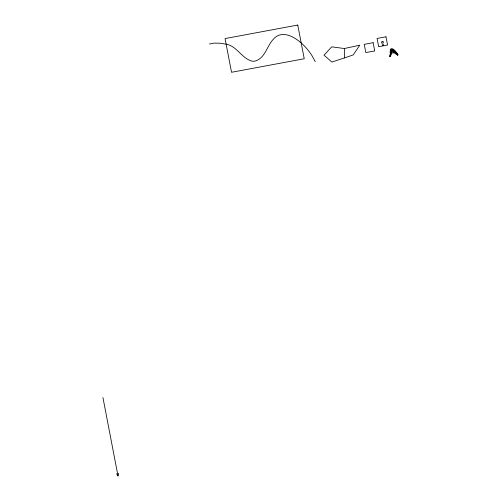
<?xml version="1.0" encoding="UTF-8"?>
<svg xmlns="http://www.w3.org/2000/svg" width="501" height="501" viewBox="0 0 501 501"><rect width="100%" height="100%" fill="white"/><g stroke="black" fill="none" stroke-linecap="round" stroke-linejoin="round"><path stroke-width="0.75" d="M389.928 56.413L390.135 55.486A35.314 32.646 -8.6 0 0 390.517 53.137C389.759 45.077 396.329 51.922 397.926 54.922M116.601 473.739L117.998 475.95L118.643 473.245M390.498 56.306L390.68 55.78A27.067 25.025 -8.6 0 0 391.056 54.553L391.619 53.162L393.542 52.862A3.945 3.651 -8.6 0 1 394.462 53.012L397.356 55.029M344.481 57.916L353.199 54.928L359.781 45.184L344.35 48.522L331.712 46.85L324.034 55.21L331.925 62.055L344.481 57.916L344.35 48.522M209.449 44.025L214.059 43.111L219.858 43.211A36.936 34.149 -8.6 0 1 224.511 43.95C236.635 44.858 241.35 58.673 252.385 61.197A8.855 8.185 -8.6 0 0 255.422 60.984C265.198 57.959 266.87 46.148 273.189 39.379C283.034 27.762 298.853 39.429 306.274 48.071A64.184 59.343 -8.6 0 1 312.11 55.874L315.273 61.717M397.5 55.004L395.12 52.711L392.822 51.96A3.344 3.094 -8.6 0 0 392.064 52.023L391.256 52.555L390.868 54.202A35.07 32.421 -8.6 0 1 390.354 56.331M397.644 54.978C396.241 53.15 394.256 50.751 391.682 51.14A0.814 0.751 -8.6 0 0 391.256 51.465L390.617 54.465A34.519 31.914 -8.6 0 1 390.216 56.362M397.781 54.953C395.828 51.534 389.778 46.843 390.498 54.315A28.789 26.616 -8.6 0 1 390.072 56.388M398.07 54.897C395.464 50.532 389.29 43.794 390.279 53.782A32.709 30.242 -8.6 0 1 389.791 56.438M102.93 397.512L117.998 475.95M297.757 25.05L225.062 38.577L231.537 72.282L304.232 58.749L297.757 25.05M385.977 36.798L377.071 38.458L378.656 46.681L387.561 45.027L385.977 36.798M373.139 42.698L364.233 44.357L365.811 52.58L374.717 50.927L373.139 42.698M383.046 41.583L381.53 41.865L381.793 43.261L383.315 42.98L383.046 41.583M383.184 44.683L382.332 44.839L382.482 45.629L383.334 45.466L383.184 44.683"/></g></svg>
